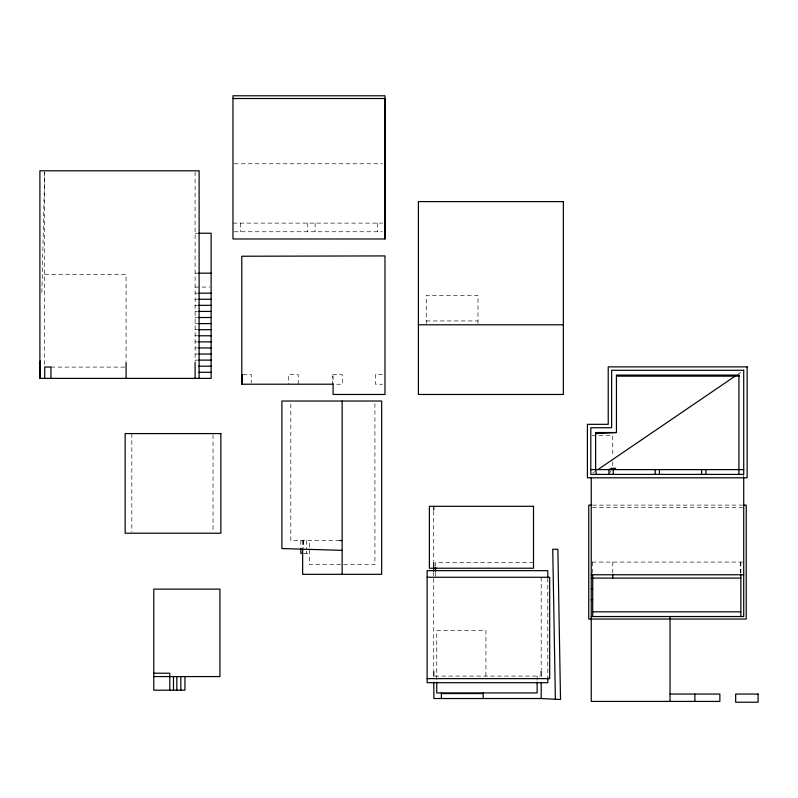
<?xml version="1.0" encoding="UTF-8"?>
<svg xmlns="http://www.w3.org/2000/svg" width="798" height="798" viewBox="0 0 798 798"><rect width="100%" height="100%" fill="white"/><g stroke="black" fill="none" stroke-linecap="round" stroke-linejoin="round"><path stroke-width="0.6" stroke-dasharray="3.99 2.99" d="M41.885 292.617L44.678 172.039M609.482 473.463L611.118 470.65M592.874 472.995L594.939 471.598M737.97 374.202L740.843 372.247M234.223 163.77L382.491 163.77M232.976 223.111L382.481 223.111M234.203 231.759L382.491 231.759M195.101 233.245L197.565 233.245M195.101 273.175L199.111 273.175M44.708 274.592L126.084 274.592L126.084 361.085M195.101 287.081L209.894 287.081M195.101 293.165L197.565 293.165M195.101 299.26L197.565 299.26M195.101 305.345L197.565 305.345M195.101 311.429L197.565 311.429M195.101 317.514L197.565 317.514M426.262 320.946L477.992 320.946M195.101 323.599L197.565 323.599M195.101 329.684L197.565 329.684M195.101 335.778L197.565 335.778M195.101 341.863L197.565 341.863M195.101 347.948L197.565 347.948M195.101 354.033L197.565 354.033M195.101 360.117L197.565 360.117M50.952 367.1L124.847 367.1M242.841 374.601L251.25 374.601L251.25 383.01M332.676 374.601L342.292 374.601L342.292 384.217L332.676 384.217L332.676 375.808M382.581 374.601L375.369 374.601L375.369 384.217L382.581 384.217M592.036 435.698L612.754 435.698L612.754 456.715M592.465 505.114L742.499 505.114M592.475 507.618L742.479 507.618M339.729 540.535L290.821 540.535L290.821 403.519M303.699 553.343L309.395 553.343M592.236 562.071L742.649 562.071M533.513 562.54L435.648 562.54L435.648 566.221M434.73 676.096L539.957 676.096M743.716 474.401L743.716 476.865M740.843 562.071L740.843 573.393M740.524 562.071L740.524 573.872M612.754 461.653L612.754 467.837M612.764 562.071L612.764 573.393M592.695 562.071L592.695 575.049M547.807 578.131L547.807 677.721M541.194 577.273L541.194 669.921M537.144 676.096L537.144 680.903M485.932 676.096L485.932 630.61L436.755 630.61L436.755 680.903M477.992 323.559L477.992 295.32L426.262 295.32L426.262 323.559M435.648 572.356L435.648 577.273M433.723 511.209L433.723 561.313M433.723 572.356L433.723 576.046M433.723 578.51L433.723 669.921M377.574 223.111L377.574 231.759M374.91 403.509L374.91 564.715L309.395 564.715L309.395 540.535M333.085 375.808L333.085 384.217M315.1 223.111L315.1 231.759M307.739 223.111L307.739 231.759M306.512 540.535L306.532 549.852M306.532 551.019L306.512 553.343M303.699 540.535L303.699 547.518M303.649 540.535L303.649 547.518M302.642 540.535L302.642 547.777M300.816 540.535L300.816 547.518M298.223 384.217L298.223 374.601L288.617 374.601L288.617 384.217M240.348 223.111L240.348 231.759M213.036 434.83L213.036 531.967M195.101 172.029L195.101 361.095M131.83 433.583L131.83 531.967M44.708 172.039L44.708 367.01"/><path stroke-width="1.2" d="M384.945 231.759L384.985 95.78L232.976 95.78L232.976 238.971L384.945 238.971L384.985 98.523L232.976 98.523M241.644 384.217L241.794 374.601L241.644 384.217L333.085 384.217L333.085 394.461L384.985 394.461L384.985 255.919L241.794 256.238L241.794 384.217M198.802 233.245L211.121 233.245L211.121 378.382L39.9 378.382L40.299 360.975M598.031 469.493L735.098 376.157M616.435 432.536L596.146 433.613L595.617 432.536L616.435 432.536L616.435 375.09L738.918 375.09L739.447 376.157L616.435 376.157M198.802 273.175L211.121 273.175M198.802 293.165L211.121 293.165M198.802 299.26L211.121 299.26M198.802 305.345L211.121 305.345M198.802 311.429L211.121 311.429M198.802 317.514L211.121 317.514M198.802 323.599L211.121 323.599M418.401 324.786L563.358 324.786M198.802 329.684L211.121 329.684M198.802 335.778L211.121 335.778M198.802 341.863L211.121 341.863M198.802 347.948L211.121 347.948M198.802 354.033L211.121 354.033M198.802 360.117L211.121 360.117M198.802 366.202L211.121 366.202M198.802 372.297L211.121 372.297M590.809 469.603L743.716 469.603M591.218 505.114L588.744 505.114L588.744 619.029L746.22 619.029L746.22 505.114L743.736 505.114M339.729 540.535L342.152 540.535M302.741 553.343L300.816 553.343L300.816 548.685M591.238 574.769L743.716 574.769M427.159 577.273L549.682 577.273L549.682 678.629L427.159 678.629M591.238 578.091L740.843 578.091M591.238 588.784L592.695 588.784M591.238 599.577L592.695 599.577M592.695 611.817L740.843 611.817M591.238 616.535L743.716 616.535L743.716 478.092M153.775 673.213L169.794 673.213L169.794 690.19M153.775 676.574L219.919 676.574L219.919 589.124L153.775 589.124L153.775 690.19L184.946 690.19L184.946 676.574M441.394 693.562L483.179 693.562M670.041 694.051L719.856 694.051L719.856 701.422L591.238 701.422L591.238 477.693M555.388 699.487L552.745 549.273L557.872 549.273L560.515 699.487L541.194 698.529L433.883 698.529L433.783 682.1M342.152 550.361L281.913 548.545L281.913 401.025L381.663 401.025L381.663 574.331L302.642 574.331L302.642 548.984M596.475 474.401L595.617 469.603L595.617 432.536M740.843 574.57L740.843 616.535M738.918 375.09L738.918 474.401M705.911 469.603L705.911 474.401M701.592 469.603L701.592 474.401M694.868 694.051L694.868 701.422M670.041 616.535L670.041 701.422M659.457 469.603L659.457 474.401M655.138 469.603L655.138 474.401M613.253 474.401L613.253 469.603L615.717 468.296L611.398 468.296L608.934 469.603L608.934 474.401M612.764 574.57L612.764 578.091M592.695 575.049L592.695 616.535M547.807 576.884L547.807 570.66L427.12 570.66L427.12 682.699L547.807 682.699L547.807 677.721M541.194 671.158L541.194 676.096M541.194 682.33L541.194 698.529M537.144 682.1L537.144 692.923L436.755 692.923L436.755 682.1M483.179 692.923L483.179 698.529M441.394 692.923L441.394 698.529M435.648 567.448L435.648 571.129M433.723 506.311L433.723 509.982M433.723 562.54L433.723 571.129M433.723 671.158L433.723 676.096M384.945 223.111L384.945 238.971M342.152 401.025L342.152 574.331M199.111 378.382L199.111 170.802L39.9 170.802L39.9 378.382M195.101 362.292L195.101 378.382M180.837 676.574L180.837 690.19M176.837 676.574L176.837 690.19M173.475 676.574L173.475 690.19M126.084 362.312L126.084 378.382M50.952 378.382L50.952 367.01L44.708 367.01L44.708 378.382M563.358 201.615L418.401 201.615L418.401 394.461L563.358 394.461L563.358 201.615M747.128 366.881L608.226 366.881L608.226 424.327L587.398 424.327L587.398 477.812L747.128 477.812L747.128 366.881M743.716 370.292L611.637 370.292L611.637 427.738L590.809 427.738L590.809 474.401L743.716 474.401L743.716 370.292M220.856 433.583L125.146 433.583L125.146 533.214L220.856 533.214L220.856 433.583M533.513 506.311L429.394 506.311L429.394 568.226L533.513 568.226L533.513 506.311M758.1 694.051L735.676 694.051L735.676 702.22L758.1 702.22L758.1 694.051"/></g></svg>
